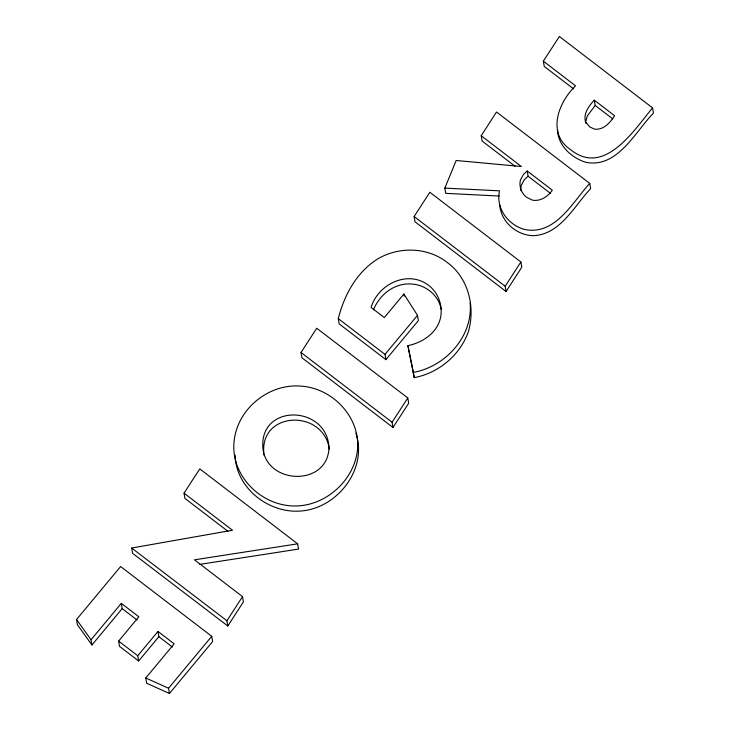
<?xml version="1.0" encoding="UTF-8"?>
<svg xmlns="http://www.w3.org/2000/svg" width="730" height="730" viewBox="0 0 730 730"><rect width="100%" height="100%" fill="white"/><g stroke="black" fill="none" stroke-linecap="round" stroke-linejoin="round"><path stroke-width="1.09" d="M470.138 302.95C473.104 336.484 445.464 366.615 413.353 372.409L414.238 377.666C438.712 372.948 460.073 355.255 468.386 331.648C475.458 307.339 468.596 278.148 447.581 262.745C428.209 247.251 400.149 246.311 378.806 258.283C357.134 271.25 344.259 294.701 338.291 318.627L339.185 323.883L385.887 359.653L418.39 320.579L417.496 315.323L403.891 294.026L384.318 317.568L371.096 307.449C378.012 284.061 408.043 269.552 428.574 285.33C437.425 291.927 441.933 303.078 441.075 313.973C439.688 331.165 423.71 342.489 407.897 345.628L414.238 377.666M585.779 121.518L587.312 116.052L595.16 105.412L594.266 100.156C588.453 106.397 582.485 114.573 586.09 123.498M499.302 196.041L445.729 193.35L444.835 188.094L456.168 160.49L521.366 166.504L481.216 135.753L496.5 112L589.74 183.403L590.625 188.659C574.154 205.96 560.33 234.75 532.927 235.699C516.292 235.115 500.935 221.664 499.685 204.774M373.441 309.903C379.609 294.582 394.565 282.61 411.638 284.034C425.59 284.737 438.812 295.385 441.203 309.347M227.988 531.367L184.936 498.398L184.051 493.142L199.764 468.879L297.639 543.832L298.524 549.088L199.838 564.381M301.025 352.499L316.738 328.235L407.805 397.969L408.69 403.225L392.977 427.488L301.919 357.755L301.025 352.499L392.083 422.232L392.977 427.488M414.12 216.518L429.833 192.255L520.892 261.988L521.786 267.244L506.072 291.507L415.005 221.774L414.12 216.518L505.178 286.251L506.072 291.507M184.051 493.142L232.478 530.236L131.665 548.029L132.559 553.285L227.806 626.011L226.921 620.755L242.524 596.62L194.463 559.819L297.639 543.832M227.806 626.011L243.409 601.876L242.524 596.62M392.083 422.232L407.805 397.969M505.178 286.251L520.892 261.988M573.743 89.014L544.224 66.412L543.339 61.156L559.381 36.5L652.565 107.867L653.459 113.123C635.228 131.628 617.178 169.26 585.113 162.124C571.207 157.47 557.921 145.352 557.556 129.858M91.925 645.01L91.031 639.754L121.308 603.354L122.193 608.61L91.925 645.01L77.435 624.78L76.54 619.524L120.623 566.535L211.746 636.314L212.631 641.57L169.442 693.5L146.666 683.234L145.772 677.978L174.169 643.842L157.972 631.432L137.751 655.741L138.636 660.997L158.857 636.688L157.972 631.432M138.636 660.997L119.51 646.351L118.616 641.095L138.837 616.786L121.308 603.354M385.887 359.653L385.002 354.397L417.496 315.323M169.442 693.5L168.548 688.244L211.746 636.314M589.74 183.403C572.849 201.818 555.32 235.708 524.897 229.494C508.226 225.342 495.551 208.114 499.53 190.84L444.835 188.094M652.565 107.867C634.553 129.502 604.723 176.569 571.198 150.106C546.396 133.846 558.158 102.602 575.541 85.812L543.339 61.156M527.215 170.975L523.346 174.543L520.39 180.109A18.013 17.301 -9.6 0 0 526.859 197.456L532.471 200.175C540.583 201.58 547.819 196.562 552.327 190.211L527.215 170.975L528.1 176.24L550.52 193.404M528.1 176.24L524.24 179.799L521.284 185.365A18.013 17.301 -9.6 0 0 520.91 190.667M145.772 677.978L168.548 688.244M131.665 548.029L226.921 620.755M594.266 100.156L614.569 115.705C610.189 122.658 603.537 130.314 594.439 129.119L589.667 126.883L585.816 122.193M595.16 105.412L612.817 118.935M515.115 166.294L482.101 141.009L481.216 135.753M338.291 318.627L385.002 354.397M122.193 608.61L137.094 620.025M158.857 636.688L172.353 647.026M118.616 641.095L137.751 655.741M76.54 619.524L91.031 639.754M328.829 446.057C320.014 409.147 260.747 412.03 263.758 452.472M263.795 453.531L264.26 455.593M355.829 433.155C367.884 468.578 337.972 507.459 302.111 510.9C269.781 514.367 235.772 488.562 235.133 455.091M407.897 345.628L413.353 372.409M403.891 294.026L404.247 296.134M329.239 447.07L329.449 449.215M328.974 448.238C327.168 486.764 266.623 484.693 262.909 448.275C258.995 402.823 327.925 404.995 328.974 448.238M357.472 450.009C353.931 482.448 322.094 509.056 289.381 505.708C257.818 502.778 230.461 473.597 234.111 441.185C237.405 408.736 268.969 383.122 301.417 386.161C333.044 388.369 360.711 417.743 357.472 450.009"/></g></svg>
